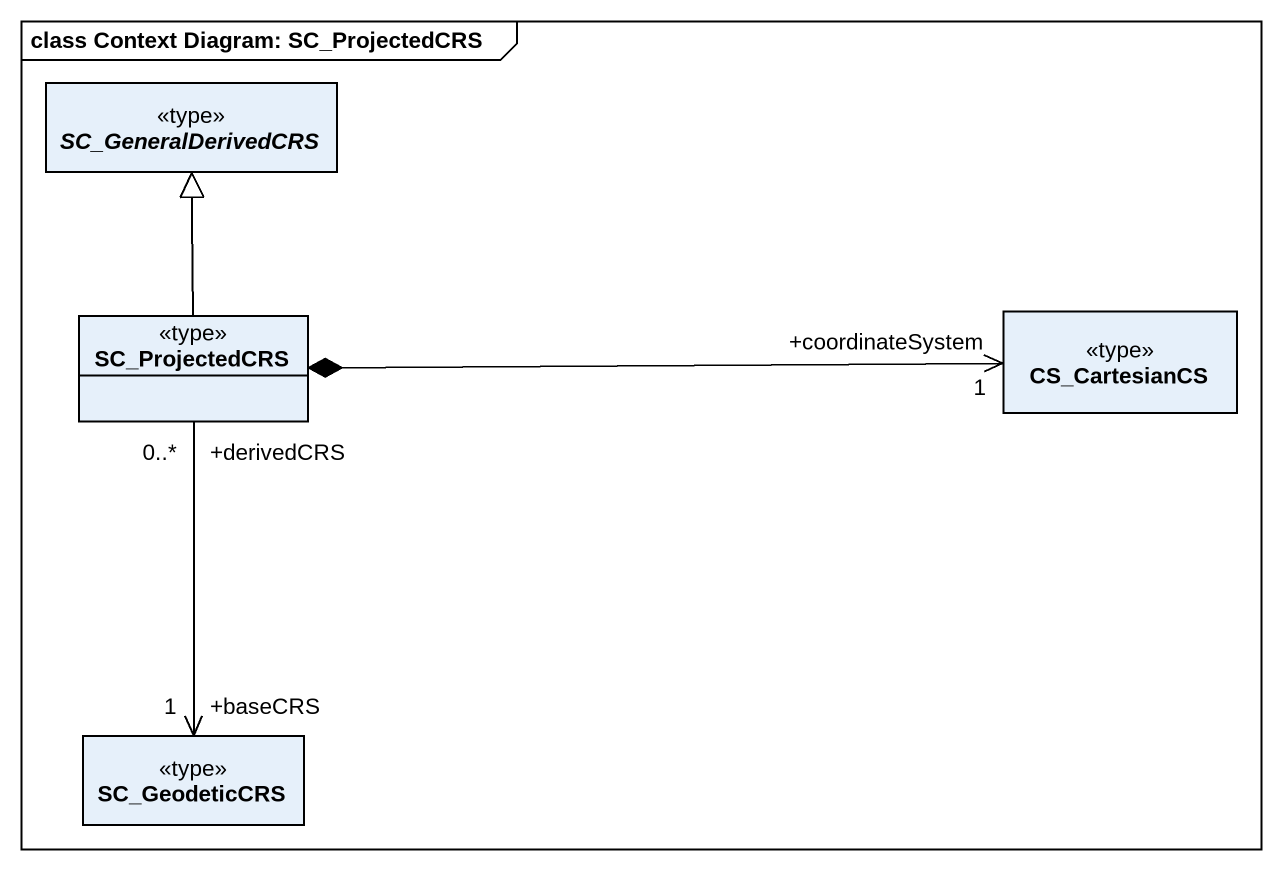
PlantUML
@startuml
mainframe class Context Diagram: SC_ProjectedCRS
hide circle
hide empty members
abstract class SC_GeneralDerivedCRS <<type>>
class SC_ProjectedCRS <<type>>
class CS_CartesianCS <<type>>
class SC_GeodeticCRS <<type>>
SC_ProjectedCRS -up-|> SC_GeneralDerivedCRS
SC_ProjectedCRS *-right-> "+coordinateSystem\n1" CS_CartesianCS
SC_ProjectedCRS "+derivedCRS\n0..*" --> "+baseCRS\n1" SC_GeodeticCRS
@enduml
